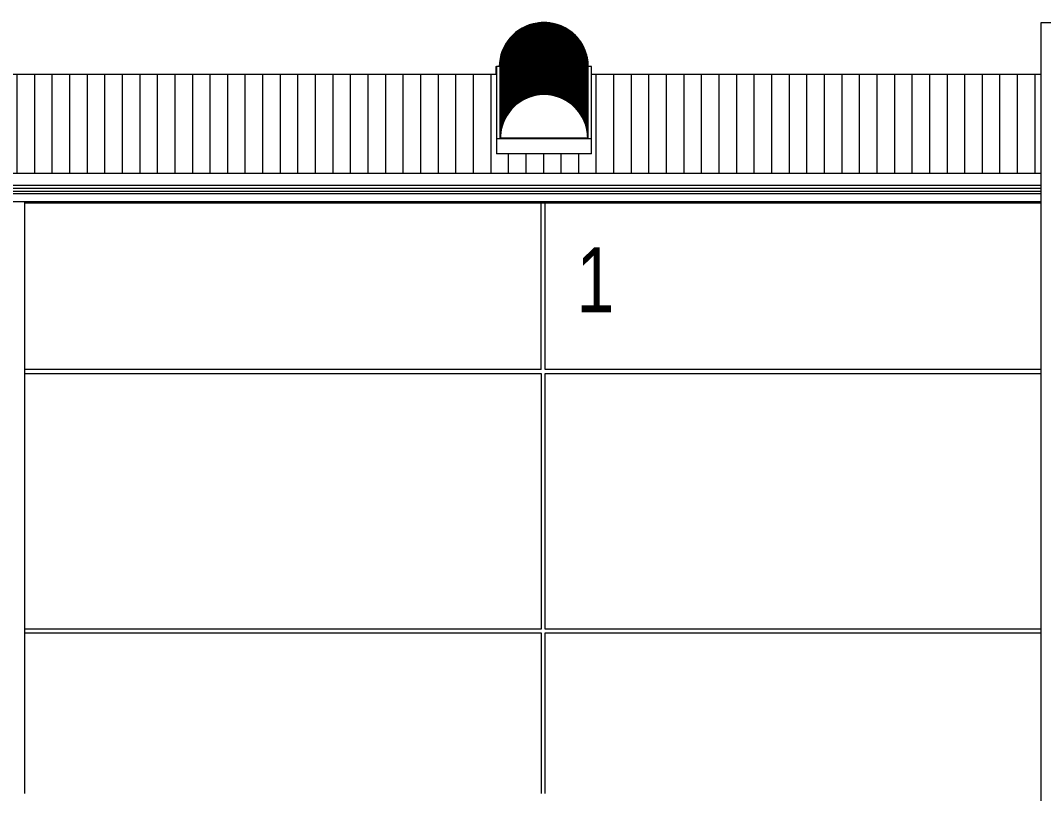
# Model space of a CAD drawing. Header units: metres. Extents: x -199 to 506, y -5 to 23.
# Drawn here: x -12.14 to -0.31, y 4 to 12.94 of the extents above; entities that cross this region are included whole.
import ezdxf

# ---------------------------------------------------------------- set-up
doc = ezdxf.new("R2010")
doc.units = ezdxf.units.M
for name, color, linetype, lineweight in [('06MUREXT', 92, 'Continuous', 9), ('14HATCH-1', 14, 'Continuous', 5), ('17EQAGUA', 5, 'Continuous', 5), ('26VENT', 144, 'Continuous', 5), ('29NOTAS-2', 7, 'Continuous', 5), ('53BAPS', 1, 'Continuous', 5), ('54ESTRUCTURA', 1, 'Continuous', 9), ('70LINEA', 1, 'Continuous', 13)]:
    doc.layers.add(name, color=color, linetype=linetype, lineweight=lineweight)
doc.styles.add('Arial_1', font='arial.ttf', dxfattribs={"width": 0.75, "height": 0.75})

# ---------------------------------------------------------------- blocks, each defined once
blk = doc.blocks.new('Skylight - Barrel Vault - 27_62x1_10 - Barrel Vault-V30-600rNorthElevEjeA Paint')
at = {"layer": '26VENT'}
for p, q in [((-6.596, 12.406), (-6.635, 12.406)), ((-6.635, 12.406), (-6.635, 11.575)), ((-6.596, 12.405), (-6.596, 12.404)), ((-6.596, 12.393), (-6.596, 12.391)), ((-6.596, 12.381), (-6.596, 12.379)), ((-6.596, 12.369), (-6.596, 12.367)), ((-6.596, 12.356), (-6.596, 12.355)), ((-6.596, 12.344), (-6.596, 12.343)), ((-6.596, 12.332), (-6.596, 12.331)), ((-6.596, 12.32), (-6.596, 12.318)), ((-6.596, 12.308), (-6.596, 12.306)), ((-6.59, 12.405), (-6.59, 11.577)), ((-5.58, 11.577), (-5.58, 12.405)), ((-5.535, 12.406), (-5.574, 12.406)), ((-5.574, 12.404), (-5.574, 12.405)), ((-5.574, 12.391), (-5.574, 12.393)), ((-5.574, 12.379), (-5.574, 12.381)), ((-5.574, 12.367), (-5.574, 12.369)), ((-5.574, 12.355), (-5.574, 12.356)), ((-5.574, 12.343), (-5.574, 12.344)), ((-5.574, 12.331), (-5.574, 12.332)), ((-5.574, 12.318), (-5.574, 12.32)), ((-5.574, 12.306), (-5.574, 12.308)), ((-5.535, 11.575), (-5.535, 12.406)), ((-6.596, 12.296), (-6.596, 12.294)), ((-6.596, 12.283), (-6.596, 12.282)), ((-6.596, 12.271), (-6.596, 12.27)), ((-6.596, 12.259), (-6.596, 12.258)), ((-6.596, 12.247), (-6.596, 12.245)), ((-6.596, 12.235), (-6.596, 12.233)), ((-6.596, 12.223), (-6.596, 12.221)), ((-6.596, 12.211), (-6.596, 12.209)), ((-6.596, 12.198), (-6.596, 12.197)), ((-5.574, 12.294), (-5.574, 12.296)), ((-5.574, 12.282), (-5.574, 12.283)), ((-5.574, 12.27), (-5.574, 12.271)), ((-5.574, 12.258), (-5.574, 12.259)), ((-5.574, 12.245), (-5.574, 12.247)), ((-5.574, 12.233), (-5.574, 12.235)), ((-5.574, 12.221), (-5.574, 12.223)), ((-5.574, 12.209), (-5.574, 12.211)), ((-5.574, 12.197), (-5.574, 12.198)), ((-6.596, 12.186), (-6.596, 12.185)), ((-6.596, 12.174), (-6.596, 12.173)), ((-6.596, 12.162), (-6.596, 12.16)), ((-6.596, 12.15), (-6.596, 12.148)), ((-6.596, 12.138), (-6.596, 12.136)), ((-6.596, 12.125), (-6.596, 12.124)), ((-6.596, 12.113), (-6.596, 12.112)), ((-6.596, 12.101), (-6.596, 12.1)), ((-6.596, 12.089), (-6.596, 12.087)), ((-6.596, 12.077), (-6.596, 12.075)), ((-5.574, 12.185), (-5.574, 12.186)), ((-5.574, 12.173), (-5.574, 12.174)), ((-5.574, 12.16), (-5.574, 12.162)), ((-5.574, 12.148), (-5.574, 12.15)), ((-5.574, 12.136), (-5.574, 12.138)), ((-5.574, 12.124), (-5.574, 12.125)), ((-5.574, 12.112), (-5.574, 12.113)), ((-5.574, 12.1), (-5.574, 12.101)), ((-5.574, 12.087), (-5.574, 12.089)), ((-5.574, 12.075), (-5.574, 12.077)), ((-6.596, 12.065), (-6.596, 12.063)), ((-6.596, 12.052), (-6.596, 12.051)), ((-6.596, 12.04), (-6.596, 12.039)), ((-6.596, 12.028), (-6.596, 12.027)), ((-6.596, 12.016), (-6.596, 12.014)), ((-6.596, 12.004), (-6.596, 12.002)), ((-6.596, 11.992), (-6.596, 11.99)), ((-6.596, 11.979), (-6.596, 11.978)), ((-6.596, 11.967), (-6.596, 11.966)), ((-6.596, 11.955), (-6.596, 11.954)), ((-5.574, 12.063), (-5.574, 12.065)), ((-5.574, 12.051), (-5.574, 12.052)), ((-5.574, 12.039), (-5.574, 12.04)), ((-5.574, 12.027), (-5.574, 12.028)), ((-5.574, 12.014), (-5.574, 12.016)), ((-5.574, 12.002), (-5.574, 12.004)), ((-5.574, 11.99), (-5.574, 11.992)), ((-5.574, 11.978), (-5.574, 11.979)), ((-5.574, 11.966), (-5.574, 11.967)), ((-5.574, 11.954), (-5.574, 11.955)), ((-6.596, 11.943), (-6.596, 11.941)), ((-6.596, 11.931), (-6.596, 11.929)), ((-6.596, 11.919), (-6.596, 11.917)), ((-6.596, 11.907), (-6.596, 11.905)), ((-6.596, 11.894), (-6.596, 11.893)), ((-6.596, 11.882), (-6.596, 11.881)), ((-6.596, 11.87), (-6.596, 11.869)), ((-6.596, 11.858), (-6.596, 11.856)), ((-6.596, 11.846), (-6.596, 11.844)), ((-5.574, 11.941), (-5.574, 11.943)), ((-5.574, 11.929), (-5.574, 11.931)), ((-5.574, 11.917), (-5.574, 11.919)), ((-5.574, 11.905), (-5.574, 11.907)), ((-5.574, 11.893), (-5.574, 11.894)), ((-5.574, 11.881), (-5.574, 11.882)), ((-5.574, 11.869), (-5.574, 11.87)), ((-5.574, 11.856), (-5.574, 11.858)), ((-5.574, 11.844), (-5.574, 11.846)), ((-6.596, 11.834), (-6.596, 11.832)), ((-6.596, 11.821), (-6.596, 11.82)), ((-6.596, 11.809), (-6.596, 11.808)), ((-6.596, 11.797), (-6.596, 11.796)), ((-6.596, 11.785), (-6.596, 11.783)), ((-6.596, 11.773), (-6.596, 11.771)), ((-6.596, 11.761), (-6.596, 11.759)), ((-6.596, 11.748), (-6.596, 11.747)), ((-6.596, 11.736), (-6.596, 11.735)), ((-6.596, 11.724), (-6.596, 11.723)), ((-5.574, 11.832), (-5.574, 11.834)), ((-5.574, 11.82), (-5.574, 11.821)), ((-5.574, 11.808), (-5.574, 11.809)), ((-5.574, 11.796), (-5.574, 11.797)), ((-5.574, 11.783), (-5.574, 11.785)), ((-5.574, 11.771), (-5.574, 11.773)), ((-5.574, 11.759), (-5.574, 11.761)), ((-5.574, 11.747), (-5.574, 11.748)), ((-5.574, 11.735), (-5.574, 11.736)), ((-5.574, 11.723), (-5.574, 11.724)), ((-6.596, 11.712), (-6.596, 11.71)), ((-6.596, 11.7), (-6.596, 11.698)), ((-6.596, 11.688), (-6.596, 11.686)), ((-6.596, 11.676), (-6.596, 11.674)), ((-6.596, 11.663), (-6.596, 11.662)), ((-6.596, 11.651), (-6.596, 11.65)), ((-6.596, 11.639), (-6.596, 11.638)), ((-6.596, 11.627), (-6.596, 11.625)), ((-6.596, 11.615), (-6.596, 11.613)), ((-6.596, 11.603), (-6.596, 11.601)), ((-5.574, 11.71), (-5.574, 11.712)), ((-5.574, 11.698), (-5.574, 11.7)), ((-5.574, 11.686), (-5.574, 11.688)), ((-5.574, 11.674), (-5.574, 11.676)), ((-5.574, 11.662), (-5.574, 11.663)), ((-5.574, 11.65), (-5.574, 11.651)), ((-5.574, 11.638), (-5.574, 11.639)), ((-5.574, 11.625), (-5.574, 11.627)), ((-5.574, 11.613), (-5.574, 11.615)), ((-5.574, 11.601), (-5.574, 11.603)), ((-6.635, 11.575), (-5.535, 11.575)), ((-6.635, 11.575), (-6.635, 11.398)), ((-6.596, 11.59), (-6.596, 11.589)), ((-6.596, 11.578), (-6.596, 11.577)), ((-6.59, 11.577), (-6.596, 11.577)), ((-6.085, 11.577), (-6.59, 11.577)), ((-5.58, 11.577), (-6.085, 11.577)), ((-5.574, 11.577), (-5.58, 11.577)), ((-5.574, 11.589), (-5.574, 11.59)), ((-5.574, 11.577), (-5.574, 11.578)), ((-5.535, 11.398), (-5.535, 11.575)), ((-5.535, 11.398), (-6.635, 11.398))]:
    blk.add_line(p, q, dxfattribs=at)
for centre, major_axis, start_param, end_param in [((-6.085, 12.405), (-0.511, 0), 3.141593, 6.283185), ((-6.085, 12.393), (-0.511, 0), 3.141593, 6.283185), ((-6.085, 12.381), (-0.511, 0), 3.141593, 6.283185), ((-6.085, 12.404), (0.511, 0), 0, 3.141593), ((-6.085, 12.391), (0.511, 0), 0, 3.141593), ((-6.085, 12.404), (0.505, 0), 0.616598, 2.524995), ((-6.085, 12.356), (-0.511, 0), 3.141593, 6.283185), ((-6.085, 12.379), (0.511, 0), 0, 3.141593), ((-6.085, 12.369), (0.511, 0), 0, 3.141593), ((-6.085, 12.367), (0.511, 0), 0, 3.141593), ((-6.085, 12.355), (0.511, 0), 0, 3.141593), ((-6.085, 12.344), (0.511, 0), 0, 3.141593), ((-6.085, 12.343), (0.511, 0), 0, 3.141593), ((-6.085, 12.332), (0.511, 0), 0.005303, 3.136289), ((-6.085, 12.308), (-0.511, 0), 3.141593, 6.283185), ((-6.085, 12.331), (0.511, 0), 0, 3.141593), ((-6.085, 12.32), (0.511, 0), 0, 3.141593), ((-6.085, 12.318), (0.511, 0), 0, 3.141593), ((-6.085, 12.283), (-0.511, 0), 3.141593, 6.283185), ((-6.085, 12.306), (0.511, 0), 0, 3.141593), ((-6.085, 12.296), (0.511, 0), 0, 3.141593), ((-6.085, 12.294), (0.511, 0), 0, 3.141593), ((-6.085, 12.259), (-0.511, 0), 3.141593, 6.283185), ((-6.085, 12.282), (0.511, 0), 0, 3.141593), ((-6.085, 12.271), (0.511, 0), 0, 3.141593), ((-6.085, 12.27), (0.511, 0), 0, 3.141593), ((-6.085, 12.391), (0.505, 0), 0.616598, 2.524995), ((-6.085, 12.379), (0.505, 0), 0.616598, 2.524995), ((-6.085, 12.367), (0.505, 0), 0.616598, 2.524995), ((-6.085, 12.355), (0.505, 0), 0.616598, 2.524995), ((-6.085, 12.343), (0.505, 0), 0.616598, 2.524995), ((-6.085, 12.331), (0.505, 0), 0.616598, 2.524995), ((-6.085, 12.318), (0.505, 0), 0.616598, 2.524995), ((-6.085, 12.294), (0.505, 0), 0.616598, 2.524995), ((-6.085, 12.282), (0.505, 0), 0.616598, 2.524995), ((-6.085, 12.306), (0.505, 0), 0.628401, 2.513191), ((-6.085, 12.235), (-0.511, 0), 3.141593, 6.283185), ((-6.085, 12.258), (0.511, 0), 0, 3.141593), ((-6.085, 12.247), (0.511, 0), 0, 3.141593), ((-6.085, 12.223), (-0.511, 0), 3.141593, 6.283185), ((-6.085, 12.245), (0.511, 0), 0, 3.141593), ((-6.085, 12.211), (-0.511, 0), 3.141593, 6.283185), ((-6.085, 12.233), (0.511, 0), 0, 3.141593), ((-6.085, 12.221), (0.511, 0), 0, 3.141593), ((-6.085, 12.209), (0.511, 0), 0, 3.141593), ((-6.085, 12.198), (0.511, 0), 0.004503, 3.13709), ((-6.085, 12.197), (0.511, 0), 0, 3.141593), ((-6.085, 12.186), (0.511, 0), 0, 3.141593), ((-6.085, 12.185), (0.511, 0), 0, 3.141593), ((-6.085, 12.174), (0.511, 0), 0, 3.141593), ((-6.085, 12.15), (-0.511, 0), 3.141593, 6.283185), ((-6.085, 12.173), (0.511, 0), 0, 3.141593), ((-6.085, 12.162), (0.511, 0), 0, 3.141593), ((-6.085, 12.16), (0.511, 0), 0, 3.141593), ((-6.085, 12.27), (0.505, 0), 0.616598, 2.524995), ((-6.085, 12.258), (0.505, 0), 0.616598, 2.524995), ((-6.085, 12.245), (0.505, 0), 0.616598, 2.524995), ((-6.085, 12.233), (0.505, 0), 0.616598, 2.524995), ((-6.085, 12.221), (0.505, 0), 0.616598, 2.524995), ((-6.085, 12.209), (0.505, 0), 0.616598, 2.524995), ((-6.085, 12.197), (0.505, 0), 0.616598, 2.524995), ((-6.085, 12.185), (0.505, 0), 0.616598, 2.524995), ((-6.085, 12.173), (0.505, 0), 0.616598, 2.524995), ((-6.085, 12.16), (0.505, 0), 0.616598, 2.524995), ((-6.085, 12.148), (0.511, 0), 0, 3.141593), ((-6.085, 12.138), (0.511, 0), 0, 3.141593), ((-6.085, 12.136), (0.511, 0), 0, 3.141593), ((-6.085, 12.125), (0.511, 0), 0, 3.141593), ((-6.085, 12.101), (-0.511, 0), 3.141593, 6.283185), ((-6.085, 12.124), (0.511, 0), 0, 3.141593), ((-6.085, 12.113), (0.511, 0), 0, 3.141593), ((-6.085, 12.112), (0.511, 0), 0, 3.141593), ((-6.085, 12.087), (-0.511, 0), 3.141593, 6.283185), ((-6.085, 12.077), (-0.511, 0), 3.141593, 6.283185), ((-6.085, 12.1), (0.511, 0), 0, 3.141593), ((-6.085, 12.089), (0.511, 0), 0, 3.141593), ((-6.085, 12.052), (-0.511, 0), 3.141593, 6.283185), ((-6.085, 12.075), (0.511, 0), 0, 3.141593), ((-6.085, 12.065), (0.511, 0), 0.003702, 3.137891), ((-6.085, 12.063), (0.511, 0), 0, 3.141593), ((-6.085, 12.028), (-0.511, 0), 3.141593, 6.283185), ((-6.085, 12.051), (0.511, 0), 0, 3.141593), ((-6.085, 12.04), (0.511, 0), 0, 3.141593), ((-6.085, 12.039), (0.511, 0), 0, 3.141593), ((-6.085, 12.148), (0.505, 0), 0.616598, 2.524995), ((-6.085, 12.136), (0.505, 0), 0.616598, 2.524995), ((-6.085, 12.124), (0.505, 0), 0.616598, 2.524995), ((-6.085, 12.112), (0.505, 0), 0.616598, 2.524995), ((-6.085, 12.1), (0.505, 0), 0.616598, 2.524995), ((-6.085, 12.306), (0.505, 0), 2.513274, 2.524995), ((-6.085, 12.087), (0.505, 0), 0.616598, 2.524995), ((-6.085, 12.075), (0.505, 0), 0.616598, 2.524995), ((-6.085, 12.063), (0.505, 0), 0.616598, 2.524995), ((-6.085, 12.051), (0.505, 0), 0.616598, 2.524995), ((-6.085, 12.039), (0.505, 0), 0.616598, 2.524995), ((-6.085, 12.306), (0.505, 0), 0.616598, 0.628319), ((-6.085, 12.027), (0.511, 0), 0, 3.141593), ((-6.085, 12.016), (0.511, 0), 0, 3.141593), ((-6.085, 11.992), (-0.511, 0), 3.141593, 6.283185), ((-6.085, 12.014), (0.511, 0), 0, 3.141593), ((-6.085, 12.004), (0.511, 0), 0, 3.141593), ((-6.085, 11.979), (-0.511, 0), 3.141593, 6.283185), ((-6.085, 12.002), (0.511, 0), 0, 3.141593), ((-6.085, 11.99), (0.511, 0), 0, 3.141593), ((-6.085, 11.978), (0.511, 0), 0, 3.141593), ((-6.085, 11.943), (-0.511, 0), 3.141593, 6.283185), ((-6.085, 11.966), (0.511, 0), 0, 3.141593), ((-6.085, 11.955), (0.511, 0), 0, 3.141593), ((-6.085, 11.954), (0.511, 0), 0, 3.141593), ((-6.085, 11.919), (-0.511, 0), 3.141593, 6.283185), ((-6.085, 11.941), (0.511, 0), 0, 3.141593), ((-6.085, 11.931), (0.511, 0), 0.002901, 3.138691), ((-6.085, 11.929), (0.511, 0), 0, 3.141593), ((-6.085, 11.894), (-0.511, 0), 3.141593, 6.283185), ((-6.085, 11.917), (0.511, 0), 0, 3.141593), ((-6.085, 11.967), (0.511, 0), 0.628419, 2.513174), ((-6.085, 12.027), (0.505, 0), 0.616598, 2.524995), ((-6.085, 12.014), (0.505, 0), 0.616598, 2.524995), ((-6.085, 12.002), (0.505, 0), 0.616598, 2.524995), ((-6.085, 11.99), (0.505, 0), 0.616598, 2.524995), ((-6.085, 11.978), (0.505, 0), 0.616598, 2.524995), ((-6.085, 11.966), (0.505, 0), 0.616598, 2.524995), ((-6.085, 11.954), (0.505, 0), 0.616598, 2.524995), ((-6.085, 11.941), (0.505, 0), 0.616598, 2.524995), ((-6.085, 11.929), (0.505, 0), 0.616598, 2.524995), ((-6.085, 11.907), (0.511, 0), 0, 3.141593), ((-6.085, 11.905), (0.511, 0), 0, 3.141593), ((-6.085, 11.893), (0.511, 0), 0, 3.141593), ((-6.085, 11.882), (0.511, 0), 0, 3.141593), ((-6.085, 11.881), (0.511, 0), 0, 3.141593), ((-6.085, 11.87), (0.511, 0), 0, 3.141593), ((-6.085, 11.846), (-0.511, 0), 3.141593, 6.283185), ((-6.085, 11.869), (0.511, 0), 0, 3.141593), ((-6.085, 11.858), (0.511, 0), 0, 3.141593), ((-6.085, 11.856), (0.511, 0), 0, 3.141593), ((-6.085, 11.844), (0.511, 0), 0, 3.141593), ((-6.085, 11.834), (0.511, 0), 0, 3.141593), ((-6.085, 11.809), (-0.511, 0), 3.141593, 6.283185), ((-6.085, 11.832), (0.511, 0), 0, 3.141593), ((-6.085, 11.821), (0.511, 0), 0, 3.141593), ((-6.085, 11.82), (0.511, 0), 0, 3.141593), ((-6.085, 11.808), (0.511, 0), 0, 3.141593), ((-6.085, 11.797), (0.511, 0), 0.002101, 3.139492), ((-6.085, 11.917), (0.505, 0), 0.616598, 2.524995), ((-6.085, 11.905), (0.505, 0), 0.616598, 2.524995), ((-6.085, 11.893), (0.505, 0), 0.616598, 2.524995), ((-6.085, 11.881), (0.505, 0), 0.616598, 2.524995), ((-6.085, 11.869), (0.505, 0), 0.616598, 2.524995), ((-6.085, 11.856), (0.505, 0), 0.616598, 2.524995), ((-6.085, 11.844), (0.505, 0), 0.616598, 2.524995), ((-6.085, 11.832), (0.505, 0), 0.616598, 2.524995), ((-6.085, 11.82), (0.505, 0), 0.616598, 2.524995), ((-6.085, 11.808), (0.505, 0), 0.616598, 2.524995), ((-6.085, 11.796), (0.511, 0), 0, 3.141593), ((-6.085, 11.785), (0.511, 0), 0, 3.141593), ((-6.085, 11.761), (-0.511, 0), 3.141593, 6.283185), ((-6.085, 11.783), (0.511, 0), 0, 3.141593), ((-6.085, 11.773), (0.511, 0), 0, 3.141593), ((-6.085, 11.771), (0.511, 0), 0, 3.141593), ((-6.085, 11.736), (-0.511, 0), 3.141593, 6.283185), ((-6.085, 11.759), (0.511, 0), 0, 3.141593), ((-6.085, 11.967), (-0.511, 0), 5.654867, 6.283185), ((-6.085, 11.748), (0.511, 0), 0, 3.141593), ((-6.085, 11.747), (0.511, 0), 0, 3.141593), ((-6.085, 11.712), (-0.511, 0), 3.141593, 6.283185), ((-6.085, 11.735), (0.511, 0), 0, 3.141593), ((-6.085, 11.724), (0.511, 0), 0, 3.141593), ((-6.085, 11.723), (0.511, 0), 0, 3.141593), ((-6.085, 11.688), (-0.511, 0), 3.141593, 6.283185), ((-6.085, 11.71), (0.511, 0), 0, 3.141593), ((-6.085, 11.686), (-0.511, 0), 3.141593, 6.283185), ((-6.085, 11.7), (0.511, 0), 0, 3.141593), ((-6.085, 11.698), (0.511, 0), 0, 3.141593), ((-6.085, 11.663), (-0.511, 0), 3.141593, 6.283185), ((-6.085, 11.796), (0.505, 0), 0.616598, 2.524995), ((-6.085, 11.783), (0.505, 0), 0.616598, 2.524995), ((-6.085, 11.759), (0.505, 0), 0.616598, 2.524995), ((-6.085, 11.747), (0.505, 0), 0.616598, 2.524995), ((-6.085, 11.735), (0.505, 0), 0.616598, 2.524995), ((-6.085, 11.723), (0.505, 0), 0.616598, 2.524995), ((-6.085, 11.71), (0.505, 0), 0.616598, 2.524995), ((-6.085, 11.698), (0.505, 0), 0.616598, 2.524995), ((-6.085, 11.686), (0.505, 0), 0.616598, 2.524995), ((-6.085, 11.771), (0.505, 0), 0.624604, 2.516989), ((-6.085, 11.967), (0.511, 0), 0, 0.628319), ((-6.085, 11.676), (0.511, 0), 0, 3.141593), ((-6.085, 11.674), (0.511, 0), 0, 3.141593), ((-6.085, 11.639), (-0.511, 0), 3.141593, 6.283185), ((-6.085, 11.662), (0.511, 0), 0, 3.141593), ((-6.085, 11.651), (0.511, 0), 0, 3.141593), ((-6.085, 11.65), (0.511, 0), 0, 3.141593), ((-6.085, 11.615), (-0.511, 0), 3.141593, 6.283185), ((-6.085, 11.638), (0.511, 0), 0, 3.141593), ((-6.085, 11.627), (0.511, 0), 0, 3.141593), ((-6.085, 11.625), (0.511, 0), 0, 3.141593), ((-6.085, 11.613), (0.511, 0), 0, 3.141593), ((-6.085, 11.603), (0.511, 0), 0, 3.141593), ((-6.085, 11.601), (0.511, 0), 0, 3.141593), ((-6.085, 11.578), (-0.511, 0), 3.141593, 6.283185), ((-6.085, 11.59), (0.511, 0), 0, 3.141593), ((-6.085, 11.589), (0.511, 0), 0, 3.141593), ((-6.085, 11.577), (0.511, 0), 0, 3.141593), ((-6.085, 11.577), (-0.505, 0), 3.141593, 6.283185), ((-6.085, 11.577), (0.505, 0), 0, 3.141593), ((-6.085, 11.674), (0.505, 0), 0.616598, 2.524995), ((-6.085, 11.662), (0.505, 0), 0.616598, 2.524995), ((-6.085, 11.65), (0.505, 0), 0.616598, 2.524995), ((-6.085, 11.625), (0.505, 0), 0.616598, 2.524995), ((-6.085, 11.613), (0.505, 0), 0.616598, 2.524995), ((-6.085, 11.601), (0.505, 0), 0.616598, 2.524995), ((-6.085, 11.589), (0.505, 0), 0.616598, 2.524995), ((-6.085, 11.638), (0.505, 0), 0.623656, 2.517936)]:
    blk.add_ellipse(centre, major_axis=major_axis, ratio=0.999547, start_param=start_param, end_param=end_param, dxfattribs=at)
blk = doc.blocks.new('Skylight - Barrel Vault - 27_62x1_10 - Barrel Vault-V40-600rNorthElevEjeA Paint')
at = {"layer": '26VENT'}
for q in [(-6.635, 12.405), (-6.642, 12.317)]:
    blk.add_line((-6.642, 12.405), q, dxfattribs=at)
for major_axis, start_param, end_param in [((0.511, 0), 1.7181, 3.137173), ((0.505, 0), 2.670354, 3.137138), ((0.505, 0), 2.670354, 3.137138)]:
    blk.add_ellipse((-6.092, 12.404), major_axis=major_axis, ratio=0.999547, start_param=start_param, end_param=end_param, dxfattribs=at)
blk = doc.blocks.new('Downspout - Square - Downspout - Square 8_x8_-7116128-600rNorthElevEjeA Paint')
at = {"layer": '17EQAGUA'}
for p, q in [((-12.294, 10.841), (-12.294, 4)), ((-12.09, 4), (-12.09, 10.841))]:
    blk.add_line(p, q, dxfattribs=at)

msp = doc.modelspace()

# ---------------------------------------------------------------- hatches: boundary and pattern name
at = {"layer": '14HATCH-1'}
h = msp.add_hatch(dxfattribs=at)
h.set_pattern_fill('FP_1', color=256, style=0, pattern_type=2)
h.set_pattern_definition([(90, (0, 11.628), (-0.203, 0), [])])
h.paths.add_polyline_path([(-13.8854, 11.1703), (-0.339, 11.1729), (-0.339, 12.3171), (-5.535, 12.3171), (-5.535, 11.3977), (-6.635, 11.3992), (-6.635, 12.3171), (-17.727, 12.3171), (-17.727, 11.3977), (-18.827, 11.3992), (-18.827, 12.3171), (-29.919, 12.3171), (-29.919, 11.3977), (-31.019, 11.3992), (-31.019, 12.3171), (-42.111, 12.3171), (-42.111, 11.3977), (-43.211, 11.3992), (-43.211, 12.3171), (-54.303, 12.3171), (-54.303, 11.3977), (-55.403, 11.3992), (-55.403, 12.3171), (-66.495, 12.3171), (-66.495, 11.3977), (-67.595, 11.3994), (-67.595, 12.3171), (-78.687, 12.3171), (-78.687, 11.3977), (-79.787, 11.3992), (-79.787, 12.3171), (-90.879, 12.3171), (-90.879, 11.3977), (-91.979, 11.3992), (-91.979, 12.3171), (-103.071, 12.3171), (-103.071, 11.3977), (-104.171, 11.3992), (-104.171, 12.3171), (-115.263, 12.3171), (-115.263, 11.3977), (-116.363, 11.3992), (-116.363, 12.3171), (-127.455, 12.3171), (-127.455, 11.3977), (-128.555, 11.3992), (-128.5557, 12.3171), (-139.647, 12.3171), (-139.647, 11.3977), (-140.747, 11.3992), (-140.747, 12.3171), (-151.839, 12.3171), (-151.839, 11.3977), (-152.939, 11.3992), (-152.939, 12.3171), (-164.031, 12.3171), (-164.031, 11.3977), (-165.131, 11.3992), (-165.131, 12.3171), (-176.223, 12.3171), (-176.223, 11.3977), (-177.323, 11.3986), (-177.323, 12.3171), (-182.5411, 12.3171), (-182.5411, 11.1703), (-14.765, 11.1703)])
h.paths.add_polyline_path([(-183.6369, 12.1), (-183.219, 12.1), (-183.219, 12.3171), (-194.9303, 12.3171), (-194.9303, 12.1), (-185.396, 12.1)])
h.paths.add_polyline_path([(6.657, 12.1), (12.0503, 12.1), (12.0503, 12.3171), (6.657, 12.3171), (6.657, 12.1336)])
h.paths.add_polyline_path([(5.557, 12.1), (5.557, 12.3171), (0.339, 12.3171), (0.339, 12.1), (5.4645, 12.1)])

# ---------------------------------------------------------------- linework, layer by layer
at = {"layer": '06MUREXT'}
for p, q in [((0.339, 12.91), (-0.339, 12.91)), ((-0.339, 12.91), (-0.339, 0.1656))]:
    msp.add_line(p, q, dxfattribs=at)
at = {"layer": '53BAPS'}
for p, q in [((-0.339, 11.032), (-182.5411, 11.032)), ((-0.339, 10.9966), (-182.5411, 10.9966)), ((-0.339, 10.9628), (-182.5411, 10.9628)), ((-0.339, 10.9324), (-182.5411, 10.9324)), ((-0.339, 10.8409), (-182.5411, 10.8409)), ((-0.339, 10.8268), (-12.0906, 10.8268))]:
    msp.add_line(p, q, dxfattribs=at)
at = {"layer": '54ESTRUCTURA'}
for p, q in [((-17.727, 12.3171), (-6.635, 12.3171)), ((-5.535, 12.3171), (-0.339, 12.3171)), ((-0.339, 11.1703), (-182.5411, 11.1703))]:
    msp.add_line(p, q, dxfattribs=at)
at = {"layer": '70LINEA'}
for p, q in [((-6.1177, 8.9017), (-6.1177, 10.8268)), ((-6.0743, 8.9017), (-6.0743, 10.8268)), ((-6.1177, 8.9017), (-12.0916, 8.9017)), ((-0.339, 8.9017), (-6.0743, 8.9017)), ((-12.0916, 8.8583), (-6.1177, 8.8583)), ((-6.1177, 8.8583), (-6.1177, 5.9017)), ((-6.0743, 8.8583), (-0.339, 8.8583)), ((-6.0743, 5.9017), (-6.0743, 8.8583)), ((-6.1177, 5.9017), (-12.0904, 5.9017)), ((-12.0904, 5.8583), (-6.1177, 5.8583)), ((-6.1177, 5.8583), (-6.1177, 4)), ((-0.339, 5.9017), (-6.0743, 5.9017)), ((-6.0743, 5.8583), (-0.339, 5.8583)), ((-6.0743, 4), (-6.0743, 5.8583))]:
    msp.add_line(p, q, dxfattribs=at)

# ---------------------------------------------------------------- block references
at = {"layer": '17EQAGUA'}
msp.add_blockref('Downspout - Square - Downspout - Square 8_x8_-7116128-600rNorthElevEjeA Paint', (0, 0), dxfattribs=at)
at = {"layer": '26VENT'}
for name in ['Skylight - Barrel Vault - 27_62x1_10 - Barrel Vault-V40-600rNorthElevEjeA Paint', 'Skylight - Barrel Vault - 27_62x1_10 - Barrel Vault-V30-600rNorthElevEjeA Paint']:
    msp.add_blockref(name, (0, 0), dxfattribs=at)

# ---------------------------------------------------------------- texts
at = {"layer": '29NOTAS-2', "insert": (-5.7089, 10.3143), "char_height": 0.75, "width": 0.505063, "attachment_point": 1, "style": 'Arial_1'}
msp.add_mtext('1', dxfattribs=at)

doc.saveas('drawing.dxf')
